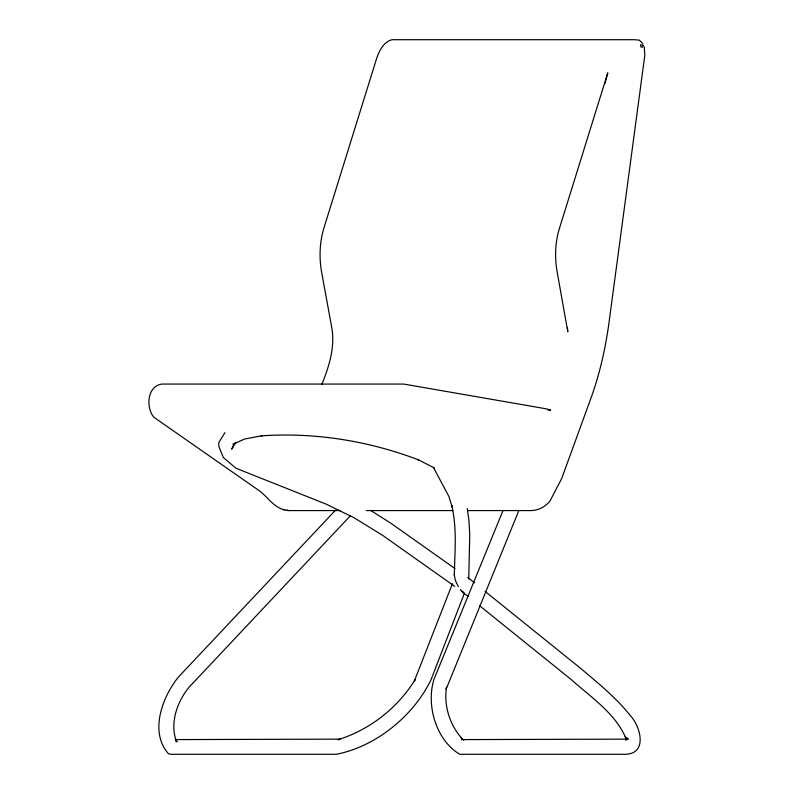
<?xml version="1.0" encoding="UTF-8"?>
<svg xmlns="http://www.w3.org/2000/svg" width="794" height="794" viewBox="0 0 794 794"><rect width="100%" height="100%" fill="white"/><g stroke="black" fill="none" stroke-linecap="round" stroke-linejoin="round"><path stroke-width="1.19" d="M458.346 586.687L455.558 580.821L454.337 575.303C454.734 552.068 457.205 528.268 451.707 505.381L452.133 507.078L448.918 496.488L433.455 467.547M468.738 579.074L469.74 534.491L468.926 520.308L467.219 508.517M454.337 575.303L454.436 573.159M625.93 739.522L626.198 737.646M604.839 83.717L607.797 72.84L559.294 228.841C555.145 242.636 554.619 257.395 557.08 271.548L567.799 331.723L567.432 327.386M233.228 445.821L231.699 449.176L235.917 442.387L232.95 444.382L244.463 439.042L262.377 435.688L261.047 435.866C314.513 432.154 368.853 440.839 418.845 460.004L417.684 459.458L434.407 468.023M321.907 384.227C329.292 365.984 335.554 346.005 331.495 326.175L321.58 271.945C319.059 257.454 319.605 242.339 323.843 228.215L376.634 58.438C379.234 50.885 383.611 41.804 392.008 39.7L634.078 39.7L639.339 40.137L642.832 43.64M452.451 583.61L414.319 681.103L415.232 679.406C397.993 707.742 369.676 729.904 338.046 739.69L340.249 739.145L175.196 739.591M464.43 593.217L431.192 679.297C413.972 715.722 375.542 746.836 336.16 754.3L170.968 754.3L168.507 753.744C149.212 732.177 162.254 697.112 178.293 677.203L335.465 510.234M518.819 510.592L446.159 689.093L446.556 687.138C443.499 705.608 449.95 725.547 462.574 739.254L461.185 737.993L463.835 740.147M503.088 510.373L434.05 679.178C425.812 704.933 436.104 740.395 459.805 754.3L624.997 754.3C648.132 754.012 640.53 726.212 630.128 715.344C615.846 697.45 597.822 682.86 580.374 668.151L485.065 591.381M626.228 739.671L627.111 738.102L625.761 740.107M224.93 432.651L219.223 441.821L218.687 443.598L219.104 447.25L223.442 457.632L235.987 468.252L325.838 504.001L353.935 517.678L382.887 535.523L454.744 586.379M350.293 515.852L189.131 687.157C177.062 701.757 169.469 723.384 176.556 741.785L175.613 739.68L177.141 741.745L175.841 740.683M625.622 739.72L627.925 738.489L626.486 739.571L628.193 739.145L461.552 739.591M547.681 409.893L550.679 410.121L545.925 408.761L403.759 384.068L161.688 384.068C147.069 386.311 145.848 407.511 153.758 417.178L258.874 490.444C267.558 496.548 273.612 507.604 284.649 509.867M282.714 509.51L288.559 510.572L340.437 510.572M366.371 510.572L452.828 510.572M467.646 510.572L530.63 510.572C538.163 510.661 545.518 506.78 550.053 500.895L561.705 478.494L590.885 398.33C599.788 373.776 605.544 348.169 609.038 322.324L644.807 55.342L644.262 46.856M286.604 510.214L288.559 510.572M370.619 510.393L391.452 523.633L454.992 568.583M460.381 589.555L463.13 592.175M463.756 592.761L461.949 591.322M467.735 577.427L474.475 582.856M461.235 590.974L468.003 596.413M479.596 605.753L571.372 679.674C591.232 697.608 615.707 713.389 626.198 738.976L625.344 736.634L625.751 739.055M643.12 45.288L642.743 47.114L641.016 47.064L640.53 44.792L643.12 45.288"/></g></svg>
